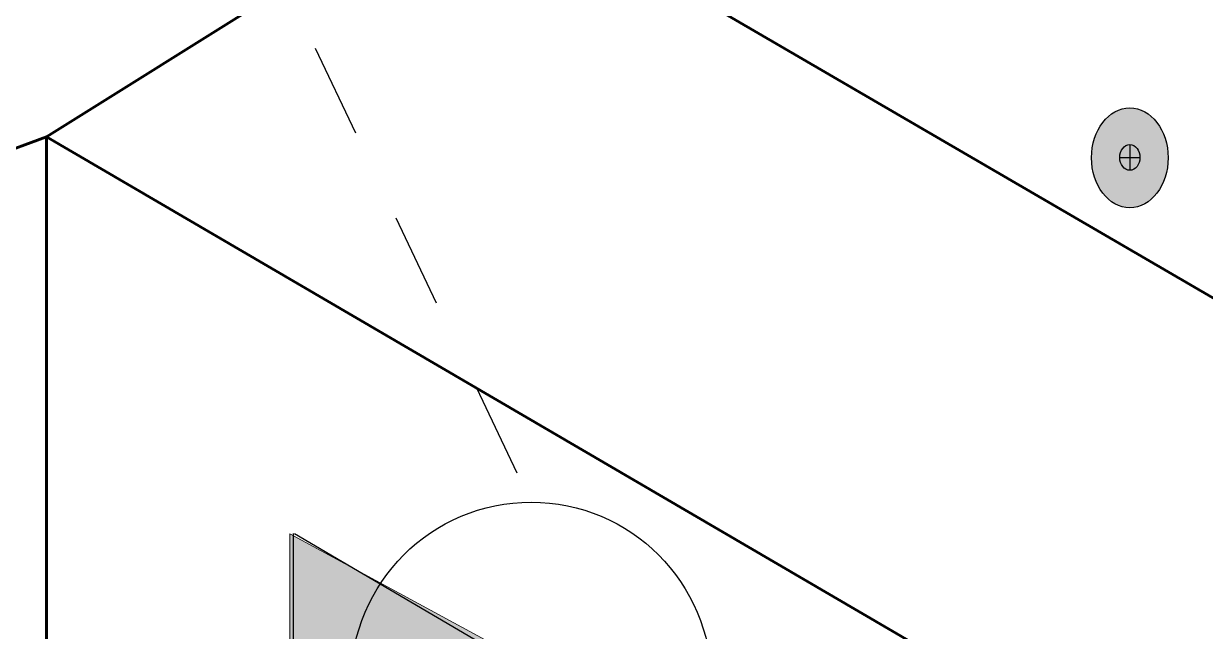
# Model space of a CAD drawing. Extents: x -1279 to 5791, y -3809 to 1769.
# Drawn here: x -693.5 to -580.4, y -2654.4 to -2596.2 of the extents above; entities that cross this region are included whole.
import ezdxf

# ---------------------------------------------------------------- set-up
doc = ezdxf.new("R2010")
doc.units = 0
doc.header["$MEASUREMENT"] = 0
doc.linetypes.add('AI-Linetype-37', pattern=[18, 9, -9])
for name, color, linetype, lineweight in [('G-ANNO-TTLB', 7, 'Continuous', 0), ('Layer 12', 7, 'Continuous', 0), ('TYVEK', 7, 'Continuous', 0)]:
    doc.layers.add(name, color=color, linetype=linetype, lineweight=lineweight)

# ---------------------------------------------------------------- blocks, each defined once
blk = doc.blocks.new('Block_107')
at = {"layer": 'TYVEK', "true_color": 0x003b71, "transparency": 33554687}
h = blk.add_hatch(color=156, dxfattribs=at)
h.dxf.hatch_style = 2
edge = h.paths.add_edge_path()
edge.add_ellipse((-587.6, -2609.08), major_axis=(0, 4.78), ratio=0.766948, start_angle=0, end_angle=360)
at = {"layer": 'TYVEK', "color": 18, "lineweight": 25, "true_color": 0x080808}
for p, q in [((-587.6, -2607.82), (-587.6, -2610.29)), ((-588.58, -2609.05), (-586.63, -2609.05))]:
    blk.add_line(p, q, dxfattribs=at)
at = {"layer": 'TYVEK', "color": 18, "lineweight": 25, "true_color": 0x000000}
blk.add_ellipse((-587.6, -2609.08), major_axis=(0, 4.78), ratio=0.766948, dxfattribs=at)
at = {"layer": 'TYVEK', "color": 18, "lineweight": 25, "true_color": 0x080808}
blk.add_ellipse((-587.6, -2609.05), major_axis=(0, 1.23), ratio=0.788846, dxfattribs=at)

msp = doc.modelspace()

# ---------------------------------------------------------------- hatches: boundary and pattern name
at = {"layer": 'G-ANNO-TTLB', "true_color": 0xff00ff, "transparency": 33554687}
h = msp.add_hatch(color=6, dxfattribs=at)
edge = h.paths.add_edge_path()
edge.add_spline(control_points=[(1773.02, -3692.6), (1773.02, -3692.6), (-1156.5, -3692.6), (-1156.5, -3692.6), (-1156.5, -3692.6), (-1156.5, -1235.6), (-1156.5, -1235.6), (-1156.5, -1235.6), (1773.02, -1235.6), (1773.02, -1235.6), (1773.02, -1235.6), (1773.02, -3692.6), (1773.02, -3692.6)], knot_values=[0, 0, 0, 0, 1, 1, 1, 2, 2, 2, 3, 3, 3, 4, 4, 4, 4], degree=3, periodic=0)
edge = h.paths.add_edge_path()
edge.add_spline(control_points=[(-1147.5, -1244.6), (-1147.5, -1244.6), (-1147.5, -3683.6), (-1147.5, -3683.6), (-1147.5, -3683.6), (1764.02, -3683.6), (1764.02, -3683.6), (1764.02, -3683.6), (1764.02, -1244.6), (1764.02, -1244.6), (1764.02, -1244.6), (-1147.5, -1244.6), (-1147.5, -1244.6)], knot_values=[0, 0, 0, 0, 1, 1, 1, 2, 2, 2, 3, 3, 3, 4, 4, 4, 4], degree=3, periodic=0)
edge.add_line((-1147.5, -1244.6), (-1147.5, -1244.6))
at = {"layer": 'Layer 12', "true_color": 0x808080, "transparency": 33554495}
h = msp.add_hatch(color=8, dxfattribs=at)
h.dxf.hatch_style = 2
h.paths.add_polyline_path([(-668.12, -2788.12), (-668, -2645.08), (-649.3, -2655.23), (-649.4, -2776.72)])

# ---------------------------------------------------------------- linework, layer by layer
at = {"layer": 'G-ANNO-TTLB'}
for points in [[(1773.02, -3692.6), (1773.02, -3692.6), (-1156.5, -3692.6), (-1156.5, -3692.6), (-1156.5, -3692.6), (-1156.5, -1235.6), (-1156.5, -1235.6), (-1156.5, -1235.6), (1773.02, -1235.6), (1773.02, -1235.6), (1773.02, -1235.6), (1773.02, -3692.6), (1773.02, -3692.6)], [(-1147.5, -1244.6), (-1147.5, -1244.6), (-1147.5, -3683.6), (-1147.5, -3683.6), (-1147.5, -3683.6), (1764.02, -3683.6), (1764.02, -3683.6), (1764.02, -3683.6), (1764.02, -1244.6), (1764.02, -1244.6), (1764.02, -1244.6), (-1147.5, -1244.6), (-1147.5, -1244.6)]]:
    msp.add_open_spline(points, degree=3, knots=[0, 0, 0, 0, 1, 1, 1, 2, 2, 2, 3, 3, 3, 4, 4, 4, 4], dxfattribs=at)
at = {"layer": 'Layer 12'}
msp.add_lwpolyline([(-668.12, -2788.12), (-668, -2645.08), (-649.3, -2655.23), (-649.4, -2776.72)], close=True, dxfattribs=at)
at = {"layer": 'TYVEK', "color": 18, "linetype": 'AI-Linetype-37', "lineweight": 25, "true_color": 0x000000}
msp.add_line((-781.45, -2354.7), (-644.94, -2642.04), dxfattribs=at)
at = {"layer": 'TYVEK', "color": 18, "lineweight": 60, "true_color": 0x000000}
for p, q in [((-691.3, -2607.09), (-650.29, -2581.34)), ((-650.29, -2581.34), (-566.27, -2630.31)), ((-731.04, -2621.69), (-691.3, -2607.09)), ((-691.3, -2778.48), (-691.3, -2607.09)), ((-556.45, -2685.84), (-691.3, -2607.09))]:
    msp.add_line(p, q, dxfattribs=at)
at = {"layer": 'TYVEK', "color": 18, "lineweight": 25, "true_color": 0x000000}
for p, q in [((-667.66, -2816.49), (-667.66, -2645.05)), ((-667.57, -2645.05), (-584.99, -2693.44))]:
    msp.add_line(p, q, dxfattribs=at)
msp.add_circle((-644.91, -2659.29), 17.25, dxfattribs=at)

# ---------------------------------------------------------------- block references
at = {"layer": 'TYVEK'}
msp.add_blockref('Block_107', (0, 0), dxfattribs=at)

doc.saveas('drawing.dxf')
